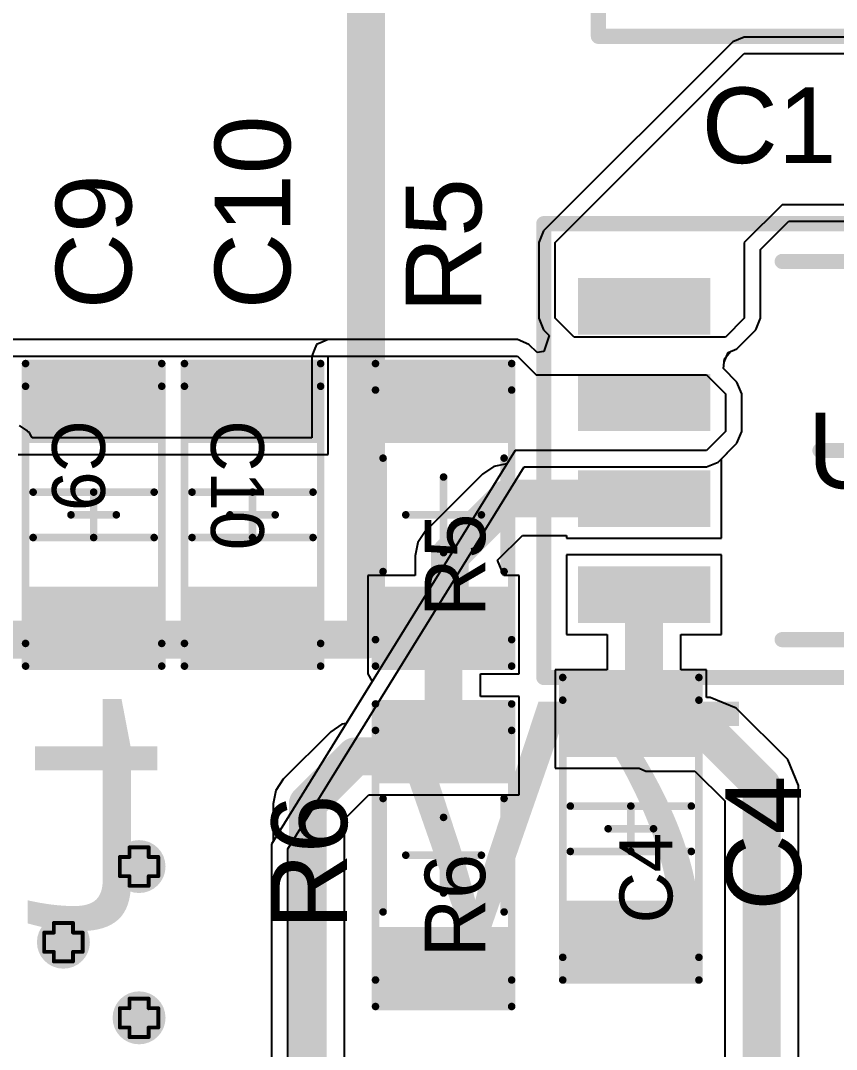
# Model space of a CAD drawing. Header units: millimetres. Extents: x -4.8 to 40.4, y -21.4 to 50.4.
# Drawn here: x 13.43 to 24.22, y 7.58 to 21.18 of the extents above; entities that cross this region are included whole.
import ezdxf

# ---------------------------------------------------------------- set-up
doc = ezdxf.new("R2010")
doc.units = ezdxf.units.MM
for name, color, linetype in [('BottomLayer', 5, 'Continuous'), ('BottomOverlay', 54, 'Continuous'), ('DrillDrawing', 1, 'Continuous'), ('Mechanical2', 216, 'Continuous'), ('Mechanical4', 56, 'Continuous'), ('Mechanical6', 56, 'Continuous'), ('TopLayer', 1, 'Continuous'), ('TopOverlay', 2, 'Continuous'), ('TopPaste', 8, 'Continuous'), ('TopSolder', 216, 'Continuous'), ('ViaHoleLayer', 16, 'Continuous')]:
    doc.layers.add(name, color=color, linetype=linetype)
doc.styles.add('Arial', font='arial.ttf', dxfattribs={"height": 0.2})
doc.styles.add('Consolas', font='consola.ttf', dxfattribs={"height": 0.2})

# ---------------------------------------------------------------- blocks, each defined once
blk = doc.blocks.new('SOIC8_PAD_7')
at = {"layer": 'TopLayer'}
for points in [[(-3.65, 1.58), (-3.65, 2.23), (-2, 2.23), (-2, 1.58)], [(-3.65, 0.31), (-3.65, 0.96), (-2, 0.96), (-2, 0.31)], [(-3.65, -0.96), (-3.65, -0.31), (-2, -0.31), (-2, -0.96)], [(-3.65, -2.23), (-3.65, -1.58), (-2, -1.58), (-2, -2.23)]]:
    blk.add_hatch(color=1, dxfattribs=at).paths.add_polyline_path(points)
at = {"layer": 'TopPaste'}
for points in [[(-3.65, 1.58), (-3.65, 2.23), (-2, 2.23), (-2, 1.58)], [(-3.65, 0.31), (-3.65, 0.96), (-2, 0.96), (-2, 0.31)], [(-3.65, -0.96), (-3.65, -0.31), (-2, -0.31), (-2, -0.96)], [(-3.65, -2.23), (-3.65, -1.58), (-2, -1.58), (-2, -2.23)]]:
    blk.add_hatch(color=8, dxfattribs=at).paths.add_polyline_path(points)
at = {"layer": 'TopSolder'}
for points in [[(-3.7, 1.53), (-3.7, 2.28), (-1.95, 2.28), (-1.95, 1.53)], [(-3.7, 0.26), (-3.7, 1.01), (-1.95, 1.01), (-1.95, 0.26)], [(-3.7, -1.01), (-3.7, -0.26), (-1.95, -0.26), (-1.95, -1.01)], [(-3.7, -2.28), (-3.7, -1.53), (-1.95, -1.53), (-1.95, -2.28)]]:
    blk.add_hatch(color=216, dxfattribs=at).paths.add_polyline_path(points)
at = {"layer": 'Mechanical2', "const_width": 0.2}
for points in [[(-4.15, 3), (4.15, 3)], [(-4.15, -3), (-4.15, 3)], [(-4.15, -3), (4.15, -3)]]:
    blk.add_lwpolyline(points, dxfattribs=at)
at = {"layer": 'Mechanical2', "const_width": 0.1}
for points in [[(-4.2, 3, 1), (-4.1, 3, 1)], [(-4.2, 3, 1), (-4.1, 3, 1)], [(-4.2, -3, 1), (-4.1, -3, 1)], [(-4.2, -3, 1), (-4.1, -3, 1)]]:
    blk.add_lwpolyline(points, format="xyb", close=True, dxfattribs=at)
at = {"layer": 'Mechanical4', "const_width": 0.2}
for points in [[(-4.15, 3), (4.15, 3)], [(-4.15, -3), (-4.15, 3)], [(-0.5, 0), (0.5, 0)], [(-4.15, -3), (4.15, -3)]]:
    blk.add_lwpolyline(points, dxfattribs=at)
at = {"layer": 'Mechanical4', "const_width": 0.1}
for points in [[(-4.2, 3, 1), (-4.1, 3, 1)], [(-4.2, 3, 1), (-4.1, 3, 1)], [(-0.55, 0, 1), (-0.45, 0, 1)], [(-4.2, -3, 1), (-4.1, -3, 1)], [(-4.2, -3, 1), (-4.1, -3, 1)]]:
    blk.add_lwpolyline(points, format="xyb", close=True, dxfattribs=at)
at = {"layer": 'Mechanical6', "const_width": 0.2}
for points in [[(-4.15, 3), (4.15, 3)], [(-4.15, -3), (-4.15, 3)], [(-4.15, -3), (4.15, -3)]]:
    blk.add_lwpolyline(points, dxfattribs=at)
at = {"layer": 'Mechanical6', "const_width": 0.1}
for points in [[(-4.2, 3, 1), (-4.1, 3, 1)], [(-4.2, 3, 1), (-4.1, 3, 1)], [(-4.2, -3, 1), (-4.1, -3, 1)], [(-4.2, -3, 1), (-4.1, -3, 1)]]:
    blk.add_lwpolyline(points, format="xyb", close=True, dxfattribs=at)
at = {"layer": 'TopOverlay', "const_width": 0.2}
for points in [[(-1, 2.5), (1, 2.5)], [(-1, -2.5), (1, -2.5)]]:
    blk.add_lwpolyline(points, dxfattribs=at)
at = {"layer": 'TopOverlay', "const_width": 0.1}
for points in [[(-1.05, 2.5, 1), (-0.95, 2.5, 1)], [(-1.05, -2.5, 1), (-0.95, -2.5, 1)]]:
    blk.add_lwpolyline(points, format="xyb", close=True, dxfattribs=at)
blk = doc.blocks.new('RES_1206_8')
at = {"layer": 'TopLayer'}
for points in [[(-1.9, -0.8), (-1.9, 0.8), (-1, 0.8), (-1, -0.8)], [(1, -0.8), (1, 0.8), (1.9, 0.8), (1.9, -0.8)]]:
    blk.add_hatch(color=1, dxfattribs=at).paths.add_polyline_path(points)
at = {"layer": 'TopPaste'}
for points in [[(-1.9, -0.8), (-1.9, 0.8), (-1, 0.8), (-1, -0.8)], [(1, -0.8), (1, 0.8), (1.9, 0.8), (1.9, -0.8)]]:
    blk.add_hatch(color=8, dxfattribs=at).paths.add_polyline_path(points)
at = {"layer": 'TopSolder'}
for points in [[(-1.95, -0.85), (-1.95, 0.85), (-0.95, 0.85), (-0.95, -0.85)], [(0.95, -0.85), (0.95, 0.85), (1.95, 0.85), (1.95, -0.85)]]:
    blk.add_hatch(color=216, dxfattribs=at).paths.add_polyline_path(points)
at = {"layer": 'Mechanical2', "const_width": 0.1}
for points in [[(-1.65, 0.9), (-1.65, -0.9)], [(-1.65, 0.9), (1.65, 0.9)], [(1.65, 0.9), (1.65, -0.9)], [(-1.65, -0.9), (1.65, -0.9)]]:
    blk.add_lwpolyline(points, dxfattribs=at)
at = {"layer": 'Mechanical2', "const_width": 0.05}
for points in [[(-1.675, 0.9, 1), (-1.625, 0.9, 1)], [(-1.675, 0.9, 1), (-1.625, 0.9, 1)], [(1.625, 0.9, 1), (1.675, 0.9, 1)], [(1.625, 0.9, 1), (1.675, 0.9, 1)], [(-1.675, -0.9, 1), (-1.625, -0.9, 1)], [(-1.675, -0.9, 1), (-1.625, -0.9, 1)], [(1.625, -0.9, 1), (1.675, -0.9, 1)], [(1.625, -0.9, 1), (1.675, -0.9, 1)]]:
    blk.add_lwpolyline(points, format="xyb", close=True, dxfattribs=at)
at = {"layer": 'Mechanical4', "const_width": 0.1}
for points in [[(-2, 0.9), (2, 0.9)], [(-2, 0.9), (-2, -0.9)], [(2, 0.9), (2, -0.9)], [(0, 0.5), (0, -0.5)], [(-0.5, 0), (0.5, 0)], [(-2, -0.9), (2, -0.9)]]:
    blk.add_lwpolyline(points, dxfattribs=at)
at = {"layer": 'Mechanical4', "const_width": 0.05}
for points in [[(-2.025, 0.9, 1), (-1.975, 0.9, 1)], [(-2.025, 0.9, 1), (-1.975, 0.9, 1)], [(1.975, 0.9, 1), (2.025, 0.9, 1)], [(1.975, 0.9, 1), (2.025, 0.9, 1)], [(-0.025, 0.5, 1), (0.025, 0.5, 1)], [(-0.525, 0, 1), (-0.475, 0, 1)], [(0.475, 0, 1), (0.525, 0, 1)], [(-0.025, -0.5, 1), (0.025, -0.5, 1)], [(-2.025, -0.9, 1), (-1.975, -0.9, 1)], [(-2.025, -0.9, 1), (-1.975, -0.9, 1)], [(1.975, -0.9, 1), (2.025, -0.9, 1)], [(1.975, -0.9, 1), (2.025, -0.9, 1)]]:
    blk.add_lwpolyline(points, format="xyb", close=True, dxfattribs=at)
at = {"layer": 'Mechanical6', "const_width": 0.1}
for points in [[(-2, 0.9), (-2, -0.9)], [(-2, 0.9), (2, 0.9)], [(-2, 0.9), (2, 0.9)], [(-2, 0.9), (-2, -0.9)], [(2, 0.9), (2, -0.9)], [(2, 0.9), (2, -0.9)], [(-2, -0.9), (2, -0.9)], [(-2, -0.9), (2, -0.9)]]:
    blk.add_lwpolyline(points, dxfattribs=at)
at = {"layer": 'Mechanical6', "const_width": 0.05}
for points in [[(-2.025, 0.9, 1), (-1.975, 0.9, 1)], [(-2.025, 0.9, 1), (-1.975, 0.9, 1)], [(-2.025, 0.9, 1), (-1.975, 0.9, 1)], [(-2.025, 0.9, 1), (-1.975, 0.9, 1)], [(1.975, 0.9, 1), (2.025, 0.9, 1)], [(1.975, 0.9, 1), (2.025, 0.9, 1)], [(1.975, 0.9, 1), (2.025, 0.9, 1)], [(1.975, 0.9, 1), (2.025, 0.9, 1)], [(-2.025, -0.9, 1), (-1.975, -0.9, 1)], [(-2.025, -0.9, 1), (-1.975, -0.9, 1)], [(-2.025, -0.9, 1), (-1.975, -0.9, 1)], [(-2.025, -0.9, 1), (-1.975, -0.9, 1)], [(1.975, -0.9, 1), (2.025, -0.9, 1)], [(1.975, -0.9, 1), (2.025, -0.9, 1)], [(1.975, -0.9, 1), (2.025, -0.9, 1)], [(1.975, -0.9, 1), (2.025, -0.9, 1)]]:
    blk.add_lwpolyline(points, format="xyb", close=True, dxfattribs=at)
at = {"layer": 'TopOverlay', "const_width": 0.1}
for points in [[(-0.75, 0.8), (0.75, 0.8)], [(-0.75, -0.8), (0.75, -0.8)]]:
    blk.add_lwpolyline(points, dxfattribs=at)
at = {"layer": 'TopOverlay', "const_width": 0.05}
for points in [[(-0.775, 0.8, 1), (-0.725, 0.8, 1)], [(0.725, 0.8, 1), (0.775, 0.8, 1)], [(-0.775, -0.8, 1), (-0.725, -0.8, 1)], [(0.725, -0.8, 1), (0.775, -0.8, 1)]]:
    blk.add_lwpolyline(points, format="xyb", close=True, dxfattribs=at)
at = {"layer": 'Mechanical6'}
blk.add_text('R6', height=0.8, dxfattribs=at).set_placement((-1.35, -0.55))
blk = doc.blocks.new('RES_1206_9')
at = {"layer": 'TopLayer'}
for points in [[(-1.9, -0.8), (-1.9, 0.8), (-1, 0.8), (-1, -0.8)], [(1, -0.8), (1, 0.8), (1.9, 0.8), (1.9, -0.8)]]:
    blk.add_hatch(color=1, dxfattribs=at).paths.add_polyline_path(points)
at = {"layer": 'TopPaste'}
for points in [[(-1.9, -0.8), (-1.9, 0.8), (-1, 0.8), (-1, -0.8)], [(1, -0.8), (1, 0.8), (1.9, 0.8), (1.9, -0.8)]]:
    blk.add_hatch(color=8, dxfattribs=at).paths.add_polyline_path(points)
at = {"layer": 'TopSolder'}
for points in [[(-1.95, -0.85), (-1.95, 0.85), (-0.95, 0.85), (-0.95, -0.85)], [(0.95, -0.85), (0.95, 0.85), (1.95, 0.85), (1.95, -0.85)]]:
    blk.add_hatch(color=216, dxfattribs=at).paths.add_polyline_path(points)
at = {"layer": 'Mechanical2', "const_width": 0.1}
for points in [[(-1.65, 0.9), (-1.65, -0.9)], [(-1.65, 0.9), (1.65, 0.9)], [(1.65, 0.9), (1.65, -0.9)], [(-1.65, -0.9), (1.65, -0.9)]]:
    blk.add_lwpolyline(points, dxfattribs=at)
at = {"layer": 'Mechanical2', "const_width": 0.05}
for points in [[(-1.675, 0.9, 1), (-1.625, 0.9, 1)], [(-1.675, 0.9, 1), (-1.625, 0.9, 1)], [(1.625, 0.9, 1), (1.675, 0.9, 1)], [(1.625, 0.9, 1), (1.675, 0.9, 1)], [(-1.675, -0.9, 1), (-1.625, -0.9, 1)], [(-1.675, -0.9, 1), (-1.625, -0.9, 1)], [(1.625, -0.9, 1), (1.675, -0.9, 1)], [(1.625, -0.9, 1), (1.675, -0.9, 1)]]:
    blk.add_lwpolyline(points, format="xyb", close=True, dxfattribs=at)
at = {"layer": 'Mechanical4', "const_width": 0.1}
for points in [[(-2, 0.9), (2, 0.9)], [(-2, 0.9), (-2, -0.9)], [(2, 0.9), (2, -0.9)], [(0, 0.5), (0, -0.5)], [(-0.5, 0), (0.5, 0)], [(-2, -0.9), (2, -0.9)]]:
    blk.add_lwpolyline(points, dxfattribs=at)
at = {"layer": 'Mechanical4', "const_width": 0.05}
for points in [[(-2.025, 0.9, 1), (-1.975, 0.9, 1)], [(-2.025, 0.9, 1), (-1.975, 0.9, 1)], [(1.975, 0.9, 1), (2.025, 0.9, 1)], [(1.975, 0.9, 1), (2.025, 0.9, 1)], [(-0.025, 0.5, 1), (0.025, 0.5, 1)], [(-0.525, 0, 1), (-0.475, 0, 1)], [(0.475, 0, 1), (0.525, 0, 1)], [(-0.025, -0.5, 1), (0.025, -0.5, 1)], [(-2.025, -0.9, 1), (-1.975, -0.9, 1)], [(-2.025, -0.9, 1), (-1.975, -0.9, 1)], [(1.975, -0.9, 1), (2.025, -0.9, 1)], [(1.975, -0.9, 1), (2.025, -0.9, 1)]]:
    blk.add_lwpolyline(points, format="xyb", close=True, dxfattribs=at)
at = {"layer": 'Mechanical6', "const_width": 0.1}
for points in [[(-2, 0.9), (-2, -0.9)], [(-2, 0.9), (2, 0.9)], [(-2, 0.9), (2, 0.9)], [(-2, 0.9), (-2, -0.9)], [(2, 0.9), (2, -0.9)], [(2, 0.9), (2, -0.9)], [(-2, -0.9), (2, -0.9)], [(-2, -0.9), (2, -0.9)]]:
    blk.add_lwpolyline(points, dxfattribs=at)
at = {"layer": 'Mechanical6', "const_width": 0.05}
for points in [[(-2.025, 0.9, 1), (-1.975, 0.9, 1)], [(-2.025, 0.9, 1), (-1.975, 0.9, 1)], [(-2.025, 0.9, 1), (-1.975, 0.9, 1)], [(-2.025, 0.9, 1), (-1.975, 0.9, 1)], [(1.975, 0.9, 1), (2.025, 0.9, 1)], [(1.975, 0.9, 1), (2.025, 0.9, 1)], [(1.975, 0.9, 1), (2.025, 0.9, 1)], [(1.975, 0.9, 1), (2.025, 0.9, 1)], [(-2.025, -0.9, 1), (-1.975, -0.9, 1)], [(-2.025, -0.9, 1), (-1.975, -0.9, 1)], [(-2.025, -0.9, 1), (-1.975, -0.9, 1)], [(-2.025, -0.9, 1), (-1.975, -0.9, 1)], [(1.975, -0.9, 1), (2.025, -0.9, 1)], [(1.975, -0.9, 1), (2.025, -0.9, 1)], [(1.975, -0.9, 1), (2.025, -0.9, 1)], [(1.975, -0.9, 1), (2.025, -0.9, 1)]]:
    blk.add_lwpolyline(points, format="xyb", close=True, dxfattribs=at)
at = {"layer": 'TopOverlay', "const_width": 0.1}
for points in [[(-0.75, 0.8), (0.75, 0.8)], [(-0.75, -0.8), (0.75, -0.8)]]:
    blk.add_lwpolyline(points, dxfattribs=at)
at = {"layer": 'TopOverlay', "const_width": 0.05}
for points in [[(-0.775, 0.8, 1), (-0.725, 0.8, 1)], [(0.725, 0.8, 1), (0.775, 0.8, 1)], [(-0.775, -0.8, 1), (-0.725, -0.8, 1)], [(0.725, -0.8, 1), (0.775, -0.8, 1)]]:
    blk.add_lwpolyline(points, format="xyb", close=True, dxfattribs=at)
at = {"layer": 'Mechanical6'}
blk.add_text('R5', height=0.8, dxfattribs=at).set_placement((-1.35, -0.55))
blk = doc.blocks.new('SMA_17')
at = {"layer": 'TopLayer'}
for points in [[(-3.25, 0.85), (-0.75, 0.85), (-0.75, -0.85), (-3.25, -0.85)], [(0.75, 0.85), (3.25, 0.85), (3.25, -0.85), (0.75, -0.85)]]:
    blk.add_hatch(color=1, dxfattribs=at).paths.add_polyline_path(points)
at = {"layer": 'TopPaste'}
for points in [[(-3.25, 0.85), (-0.75, 0.85), (-0.75, -0.85), (-3.25, -0.85)], [(0.75, 0.85), (3.25, 0.85), (3.25, -0.85), (0.75, -0.85)]]:
    blk.add_hatch(color=8, dxfattribs=at).paths.add_polyline_path(points)
at = {"layer": 'TopSolder'}
for points in [[(-3.3, 0.9), (-0.7, 0.9), (-0.7, -0.9), (-3.3, -0.9)], [(0.7, 0.9), (3.3, 0.9), (3.3, -0.9), (0.7, -0.9)]]:
    blk.add_hatch(color=216, dxfattribs=at).paths.add_polyline_path(points)
at = {"layer": 'Mechanical2', "const_width": 0.2}
for points in [[(-3.429, -1.524), (-3.429, 1.524)], [(-3.429, 1.524), (3.429, 1.524)], [(3.429, -1.524), (3.429, 1.524)], [(-3.429, -1.524), (3.429, -1.524)]]:
    blk.add_lwpolyline(points, dxfattribs=at)
at = {"layer": 'Mechanical2', "const_width": 0.1}
for points in [[(-3.479, 1.524, 1), (-3.379, 1.524, 1)], [(-3.479, 1.524, 1), (-3.379, 1.524, 1)], [(3.379, 1.524, 1), (3.479, 1.524, 1)], [(3.379, 1.524, 1), (3.479, 1.524, 1)], [(-3.479, -1.524, 1), (-3.379, -1.524, 1)], [(-3.479, -1.524, 1), (-3.379, -1.524, 1)], [(3.379, -1.524, 1), (3.479, -1.524, 1)], [(3.379, -1.524, 1), (3.479, -1.524, 1)]]:
    blk.add_lwpolyline(points, format="xyb", close=True, dxfattribs=at)
at = {"layer": 'Mechanical4', "const_width": 0.2}
for points in [[(-3.429, -1.524), (-3.429, 1.524)], [(-3.429, 1.524), (3.429, 1.524)], [(3.429, -1.524), (3.429, 1.524)], [(0.007, 0.006), (0.007, 0.387)], [(-0.374, 0.006), (0.007, 0.006)], [(0, -0.381), (0, 0)], [(0.008, 0), (0.389, 0)], [(-3.429, -1.524), (3.429, -1.524)]]:
    blk.add_lwpolyline(points, dxfattribs=at)
at = {"layer": 'Mechanical4', "const_width": 0.1}
for points in [[(-3.479, 1.524, 1), (-3.379, 1.524, 1)], [(-3.479, 1.524, 1), (-3.379, 1.524, 1)], [(3.379, 1.524, 1), (3.479, 1.524, 1)], [(3.379, 1.524, 1), (3.479, 1.524, 1)], [(-0.043, 0.387, 1), (0.057, 0.387, 1)], [(-0.424, 0.006, 1), (-0.324, 0.006, 1)], [(-0.05, 0, 1), (0.05, 0, 1)], [(-0.043, 0.006, 1), (0.057, 0.006, 1)], [(-0.043, 0.006, 1), (0.057, 0.006, 1)], [(-0.042, 0, 1), (0.058, 0, 1)], [(0.339, 0, 1), (0.439, 0, 1)], [(-0.05, -0.381, 1), (0.05, -0.381, 1)], [(-3.479, -1.524, 1), (-3.379, -1.524, 1)], [(-3.479, -1.524, 1), (-3.379, -1.524, 1)], [(3.379, -1.524, 1), (3.479, -1.524, 1)], [(3.379, -1.524, 1), (3.479, -1.524, 1)]]:
    blk.add_lwpolyline(points, format="xyb", close=True, dxfattribs=at)
at = {"layer": 'Mechanical6', "const_width": 0.2}
for points in [[(-3.429, 1.524), (3.429, 1.524)], [(-3.429, -1.524), (-3.429, 1.524)], [(3.429, -1.524), (3.429, 1.524)], [(-3.429, -1.524), (3.429, -1.524)]]:
    blk.add_lwpolyline(points, dxfattribs=at)
at = {"layer": 'Mechanical6', "const_width": 0.1}
for points in [[(-3.479, 1.524, 1), (-3.379, 1.524, 1)], [(-3.479, 1.524, 1), (-3.379, 1.524, 1)], [(3.379, 1.524, 1), (3.479, 1.524, 1)], [(3.379, 1.524, 1), (3.479, 1.524, 1)], [(-3.479, -1.524, 1), (-3.379, -1.524, 1)], [(-3.479, -1.524, 1), (-3.379, -1.524, 1)], [(3.379, -1.524, 1), (3.479, -1.524, 1)], [(3.379, -1.524, 1), (3.479, -1.524, 1)]]:
    blk.add_lwpolyline(points, format="xyb", close=True, dxfattribs=at)
at = {"layer": 'TopOverlay', "const_width": 0.2}
for points in [[(3.937, -1.524), (3.937, 1.524)], [(3.937, 1.524), (4.191, 1.524)], [(3.937, 1.524), (4.064, 1.524)], [(4.064, -1.524), (4.064, 1.524)], [(4.191, -1.524), (4.191, 1.524)], [(3.937, -1.524), (4.191, -1.524)]]:
    blk.add_lwpolyline(points, dxfattribs=at)
at = {"layer": 'TopOverlay', "const_width": 0.1}
for points in [[(3.887, 1.524, 1), (3.987, 1.524, 1)], [(3.887, 1.524, 1), (3.987, 1.524, 1)], [(3.887, 1.524, 1), (3.987, 1.524, 1)], [(4.014, 1.524, 1), (4.114, 1.524, 1)], [(4.014, 1.524, 1), (4.114, 1.524, 1)], [(4.141, 1.524, 1), (4.241, 1.524, 1)], [(4.141, 1.524, 1), (4.241, 1.524, 1)], [(3.887, -1.524, 1), (3.987, -1.524, 1)], [(3.887, -1.524, 1), (3.987, -1.524, 1)], [(4.014, -1.524, 1), (4.114, -1.524, 1)], [(4.141, -1.524, 1), (4.241, -1.524, 1)], [(4.141, -1.524, 1), (4.241, -1.524, 1)]]:
    blk.add_lwpolyline(points, format="xyb", close=True, dxfattribs=at)
blk = doc.blocks.new('CAP_1206_20')
at = {"layer": 'TopLayer'}
for points in [[(-1, 0.8), (-1, -0.8), (-1.9, -0.8), (-1.9, 0.8)], [(1.9, 0.8), (1.9, -0.8), (1, -0.8), (1, 0.8)]]:
    blk.add_hatch(color=1, dxfattribs=at).paths.add_polyline_path(points)
at = {"layer": 'TopPaste'}
for points in [[(-1, 0.8), (-1, -0.8), (-1.9, -0.8), (-1.9, 0.8)], [(1.9, 0.8), (1.9, -0.8), (1, -0.8), (1, 0.8)]]:
    blk.add_hatch(color=8, dxfattribs=at).paths.add_polyline_path(points)
at = {"layer": 'TopSolder'}
for points in [[(-0.95, 0.85), (-0.95, -0.85), (-1.95, -0.85), (-1.95, 0.85)], [(1.95, 0.85), (1.95, -0.85), (0.95, -0.85), (0.95, 0.85)]]:
    blk.add_hatch(color=216, dxfattribs=at).paths.add_polyline_path(points)
at = {"layer": 'Mechanical2', "const_width": 0.1}
for points in [[(-1.7, -0.9), (-1.7, 0.9)], [(1.7, 0.9), (-1.7, 0.9)], [(1.7, -0.9), (1.7, 0.9)], [(1.7, -0.9), (-1.7, -0.9)]]:
    blk.add_lwpolyline(points, dxfattribs=at)
at = {"layer": 'Mechanical2', "const_width": 0.05}
for points in [[(-1.725, 0.9, 1), (-1.675, 0.9, 1)], [(-1.725, 0.9, 1), (-1.675, 0.9, 1)], [(1.675, 0.9, 1), (1.725, 0.9, 1)], [(1.675, 0.9, 1), (1.725, 0.9, 1)], [(-1.725, -0.9, 1), (-1.675, -0.9, 1)], [(-1.725, -0.9, 1), (-1.675, -0.9, 1)], [(1.675, -0.9, 1), (1.725, -0.9, 1)], [(1.675, -0.9, 1), (1.725, -0.9, 1)]]:
    blk.add_lwpolyline(points, format="xyb", close=True, dxfattribs=at)
at = {"layer": 'Mechanical4', "const_width": 0.1}
for points in [[(2, 0.9), (-2, 0.9)], [(-2, -0.9), (-2, 0.9)], [(2, -0.9), (2, 0.9)], [(0, -0.3), (0, 0.3)], [(0.3, 0), (-0.3, 0)], [(2, -0.9), (-2, -0.9)]]:
    blk.add_lwpolyline(points, dxfattribs=at)
at = {"layer": 'Mechanical4', "const_width": 0.05}
for points in [[(-2.025, 0.9, 1), (-1.975, 0.9, 1)], [(-2.025, 0.9, 1), (-1.975, 0.9, 1)], [(1.975, 0.9, 1), (2.025, 0.9, 1)], [(1.975, 0.9, 1), (2.025, 0.9, 1)], [(-0.025, 0.3, 1), (0.025, 0.3, 1)], [(-0.325, 0, 1), (-0.275, 0, 1)], [(0.275, 0, 1), (0.325, 0, 1)], [(-0.025, -0.3, 1), (0.025, -0.3, 1)], [(-2.025, -0.9, 1), (-1.975, -0.9, 1)], [(-2.025, -0.9, 1), (-1.975, -0.9, 1)], [(1.975, -0.9, 1), (2.025, -0.9, 1)], [(1.975, -0.9, 1), (2.025, -0.9, 1)]]:
    blk.add_lwpolyline(points, format="xyb", close=True, dxfattribs=at)
at = {"layer": 'Mechanical6', "const_width": 0.1}
for points in [[(2, 0.9), (-2, 0.9)], [(-2, -0.9), (-2, 0.9)], [(2, -0.9), (2, 0.9)], [(2, -0.9), (-2, -0.9)]]:
    blk.add_lwpolyline(points, dxfattribs=at)
at = {"layer": 'Mechanical6', "const_width": 0.05}
for points in [[(-2.025, 0.9, 1), (-1.975, 0.9, 1)], [(-2.025, 0.9, 1), (-1.975, 0.9, 1)], [(1.975, 0.9, 1), (2.025, 0.9, 1)], [(1.975, 0.9, 1), (2.025, 0.9, 1)], [(-2.025, -0.9, 1), (-1.975, -0.9, 1)], [(-2.025, -0.9, 1), (-1.975, -0.9, 1)], [(1.975, -0.9, 1), (2.025, -0.9, 1)], [(1.975, -0.9, 1), (2.025, -0.9, 1)]]:
    blk.add_lwpolyline(points, format="xyb", close=True, dxfattribs=at)
at = {"layer": 'TopOverlay', "const_width": 0.1}
for points in [[(-0.3, -0.8), (-0.3, 0.8)], [(0.3, -0.8), (0.3, 0.8)]]:
    blk.add_lwpolyline(points, dxfattribs=at)
at = {"layer": 'TopOverlay', "const_width": 0.05}
for points in [[(-0.325, 0.8, 1), (-0.275, 0.8, 1)], [(0.275, 0.8, 1), (0.325, 0.8, 1)], [(-0.325, -0.8, 1), (-0.275, -0.8, 1)], [(0.275, -0.8, 1), (0.325, -0.8, 1)]]:
    blk.add_lwpolyline(points, format="xyb", close=True, dxfattribs=at)
at = {"layer": 'Mechanical6'}
blk.add_text('C10', height=0.7, dxfattribs=at).set_placement((-1.25, -0.55))
blk = doc.blocks.new('CAP_1206_21')
at = {"layer": 'TopLayer'}
for points in [[(-1, 0.8), (-1, -0.8), (-1.9, -0.8), (-1.9, 0.8)], [(1.9, 0.8), (1.9, -0.8), (1, -0.8), (1, 0.8)]]:
    blk.add_hatch(color=1, dxfattribs=at).paths.add_polyline_path(points)
at = {"layer": 'TopPaste'}
for points in [[(-1, 0.8), (-1, -0.8), (-1.9, -0.8), (-1.9, 0.8)], [(1.9, 0.8), (1.9, -0.8), (1, -0.8), (1, 0.8)]]:
    blk.add_hatch(color=8, dxfattribs=at).paths.add_polyline_path(points)
at = {"layer": 'TopSolder'}
for points in [[(-0.95, 0.85), (-0.95, -0.85), (-1.95, -0.85), (-1.95, 0.85)], [(1.95, 0.85), (1.95, -0.85), (0.95, -0.85), (0.95, 0.85)]]:
    blk.add_hatch(color=216, dxfattribs=at).paths.add_polyline_path(points)
at = {"layer": 'Mechanical2', "const_width": 0.1}
for points in [[(-1.7, -0.9), (-1.7, 0.9)], [(1.7, 0.9), (-1.7, 0.9)], [(1.7, -0.9), (1.7, 0.9)], [(1.7, -0.9), (-1.7, -0.9)]]:
    blk.add_lwpolyline(points, dxfattribs=at)
at = {"layer": 'Mechanical2', "const_width": 0.05}
for points in [[(-1.725, 0.9, 1), (-1.675, 0.9, 1)], [(-1.725, 0.9, 1), (-1.675, 0.9, 1)], [(1.675, 0.9, 1), (1.725, 0.9, 1)], [(1.675, 0.9, 1), (1.725, 0.9, 1)], [(-1.725, -0.9, 1), (-1.675, -0.9, 1)], [(-1.725, -0.9, 1), (-1.675, -0.9, 1)], [(1.675, -0.9, 1), (1.725, -0.9, 1)], [(1.675, -0.9, 1), (1.725, -0.9, 1)]]:
    blk.add_lwpolyline(points, format="xyb", close=True, dxfattribs=at)
at = {"layer": 'Mechanical4', "const_width": 0.1}
for points in [[(2, 0.9), (-2, 0.9)], [(-2, -0.9), (-2, 0.9)], [(2, -0.9), (2, 0.9)], [(0, -0.3), (0, 0.3)], [(0.3, 0), (-0.3, 0)], [(2, -0.9), (-2, -0.9)]]:
    blk.add_lwpolyline(points, dxfattribs=at)
at = {"layer": 'Mechanical4', "const_width": 0.05}
for points in [[(-2.025, 0.9, 1), (-1.975, 0.9, 1)], [(-2.025, 0.9, 1), (-1.975, 0.9, 1)], [(1.975, 0.9, 1), (2.025, 0.9, 1)], [(1.975, 0.9, 1), (2.025, 0.9, 1)], [(-0.025, 0.3, 1), (0.025, 0.3, 1)], [(-0.325, 0, 1), (-0.275, 0, 1)], [(0.275, 0, 1), (0.325, 0, 1)], [(-0.025, -0.3, 1), (0.025, -0.3, 1)], [(-2.025, -0.9, 1), (-1.975, -0.9, 1)], [(-2.025, -0.9, 1), (-1.975, -0.9, 1)], [(1.975, -0.9, 1), (2.025, -0.9, 1)], [(1.975, -0.9, 1), (2.025, -0.9, 1)]]:
    blk.add_lwpolyline(points, format="xyb", close=True, dxfattribs=at)
at = {"layer": 'Mechanical6', "const_width": 0.1}
for points in [[(2, 0.9), (-2, 0.9)], [(-2, -0.9), (-2, 0.9)], [(2, -0.9), (2, 0.9)], [(2, -0.9), (-2, -0.9)]]:
    blk.add_lwpolyline(points, dxfattribs=at)
at = {"layer": 'Mechanical6', "const_width": 0.05}
for points in [[(-2.025, 0.9, 1), (-1.975, 0.9, 1)], [(-2.025, 0.9, 1), (-1.975, 0.9, 1)], [(1.975, 0.9, 1), (2.025, 0.9, 1)], [(1.975, 0.9, 1), (2.025, 0.9, 1)], [(-2.025, -0.9, 1), (-1.975, -0.9, 1)], [(-2.025, -0.9, 1), (-1.975, -0.9, 1)], [(1.975, -0.9, 1), (2.025, -0.9, 1)], [(1.975, -0.9, 1), (2.025, -0.9, 1)]]:
    blk.add_lwpolyline(points, format="xyb", close=True, dxfattribs=at)
at = {"layer": 'TopOverlay', "const_width": 0.1}
for points in [[(-0.3, -0.8), (-0.3, 0.8)], [(0.3, -0.8), (0.3, 0.8)]]:
    blk.add_lwpolyline(points, dxfattribs=at)
at = {"layer": 'TopOverlay', "const_width": 0.05}
for points in [[(-0.325, 0.8, 1), (-0.275, 0.8, 1)], [(0.275, 0.8, 1), (0.325, 0.8, 1)], [(-0.325, -0.8, 1), (-0.275, -0.8, 1)], [(0.275, -0.8, 1), (0.325, -0.8, 1)]]:
    blk.add_lwpolyline(points, format="xyb", close=True, dxfattribs=at)
at = {"layer": 'Mechanical6'}
blk.add_text('C9', height=0.7, dxfattribs=at).set_placement((-1.25, -0.55))
blk = doc.blocks.new('CAP_1206_26')
at = {"layer": 'TopLayer'}
for points in [[(-1, 0.8), (-1, -0.8), (-1.9, -0.8), (-1.9, 0.8)], [(1.9, 0.8), (1.9, -0.8), (1, -0.8), (1, 0.8)]]:
    blk.add_hatch(color=1, dxfattribs=at).paths.add_polyline_path(points)
at = {"layer": 'TopPaste'}
for points in [[(-1, 0.8), (-1, -0.8), (-1.9, -0.8), (-1.9, 0.8)], [(1.9, 0.8), (1.9, -0.8), (1, -0.8), (1, 0.8)]]:
    blk.add_hatch(color=8, dxfattribs=at).paths.add_polyline_path(points)
at = {"layer": 'TopSolder'}
for points in [[(-0.95, 0.85), (-0.95, -0.85), (-1.95, -0.85), (-1.95, 0.85)], [(1.95, 0.85), (1.95, -0.85), (0.95, -0.85), (0.95, 0.85)]]:
    blk.add_hatch(color=216, dxfattribs=at).paths.add_polyline_path(points)
at = {"layer": 'Mechanical2', "const_width": 0.1}
for points in [[(-1.7, 0.9), (-1.7, -0.9)], [(-1.7, 0.9), (1.7, 0.9)], [(1.7, 0.9), (1.7, -0.9)], [(-1.7, -0.9), (1.7, -0.9)]]:
    blk.add_lwpolyline(points, dxfattribs=at)
at = {"layer": 'Mechanical2', "const_width": 0.05}
for points in [[(-1.725, 0.9, 1), (-1.675, 0.9, 1)], [(-1.725, 0.9, 1), (-1.675, 0.9, 1)], [(1.675, 0.9, 1), (1.725, 0.9, 1)], [(1.675, 0.9, 1), (1.725, 0.9, 1)], [(-1.725, -0.9, 1), (-1.675, -0.9, 1)], [(-1.725, -0.9, 1), (-1.675, -0.9, 1)], [(1.675, -0.9, 1), (1.725, -0.9, 1)], [(1.675, -0.9, 1), (1.725, -0.9, 1)]]:
    blk.add_lwpolyline(points, format="xyb", close=True, dxfattribs=at)
at = {"layer": 'Mechanical4', "const_width": 0.1}
for points in [[(-2, 0.9), (2, 0.9)], [(-2, 0.9), (-2, -0.9)], [(2, 0.9), (2, -0.9)], [(0, 0.3), (0, -0.3)], [(-0.3, 0), (0.3, 0)], [(-2, -0.9), (2, -0.9)]]:
    blk.add_lwpolyline(points, dxfattribs=at)
at = {"layer": 'Mechanical4', "const_width": 0.05}
for points in [[(-2.025, 0.9, 1), (-1.975, 0.9, 1)], [(-2.025, 0.9, 1), (-1.975, 0.9, 1)], [(1.975, 0.9, 1), (2.025, 0.9, 1)], [(1.975, 0.9, 1), (2.025, 0.9, 1)], [(-0.025, 0.3, 1), (0.025, 0.3, 1)], [(-0.325, 0, 1), (-0.275, 0, 1)], [(0.275, 0, 1), (0.325, 0, 1)], [(-0.025, -0.3, 1), (0.025, -0.3, 1)], [(-2.025, -0.9, 1), (-1.975, -0.9, 1)], [(-2.025, -0.9, 1), (-1.975, -0.9, 1)], [(1.975, -0.9, 1), (2.025, -0.9, 1)], [(1.975, -0.9, 1), (2.025, -0.9, 1)]]:
    blk.add_lwpolyline(points, format="xyb", close=True, dxfattribs=at)
at = {"layer": 'Mechanical6', "const_width": 0.1}
for points in [[(-2, 0.9), (2, 0.9)], [(-2, 0.9), (-2, -0.9)], [(2, 0.9), (2, -0.9)], [(-2, -0.9), (2, -0.9)]]:
    blk.add_lwpolyline(points, dxfattribs=at)
at = {"layer": 'Mechanical6', "const_width": 0.05}
for points in [[(-2.025, 0.9, 1), (-1.975, 0.9, 1)], [(-2.025, 0.9, 1), (-1.975, 0.9, 1)], [(1.975, 0.9, 1), (2.025, 0.9, 1)], [(1.975, 0.9, 1), (2.025, 0.9, 1)], [(-2.025, -0.9, 1), (-1.975, -0.9, 1)], [(-2.025, -0.9, 1), (-1.975, -0.9, 1)], [(1.975, -0.9, 1), (2.025, -0.9, 1)], [(1.975, -0.9, 1), (2.025, -0.9, 1)]]:
    blk.add_lwpolyline(points, format="xyb", close=True, dxfattribs=at)
at = {"layer": 'TopOverlay', "const_width": 0.1}
for points in [[(-0.3, 0.8), (-0.3, -0.8)], [(0.3, 0.8), (0.3, -0.8)]]:
    blk.add_lwpolyline(points, dxfattribs=at)
at = {"layer": 'TopOverlay', "const_width": 0.05}
for points in [[(-0.325, 0.8, 1), (-0.275, 0.8, 1)], [(0.275, 0.8, 1), (0.325, 0.8, 1)], [(-0.325, -0.8, 1), (-0.275, -0.8, 1)], [(0.275, -0.8, 1), (0.325, -0.8, 1)]]:
    blk.add_lwpolyline(points, format="xyb", close=True, dxfattribs=at)
at = {"layer": 'Mechanical6'}
blk.add_text('C4', height=0.7, dxfattribs=at).set_placement((-1.25, -0.55))

msp = doc.modelspace()

# ---------------------------------------------------------------- hatches: boundary and pattern name
at = {"layer": 'BottomLayer'}
h = msp.add_hatch(color=5, dxfattribs=at)
edge = h.paths.add_edge_path()
edge.add_arc((15, 10), 0.35, 0, 360)
h = msp.add_hatch(color=5, dxfattribs=at)
edge = h.paths.add_edge_path()
edge.add_arc((14, 9), 0.35, 0, 360)
h = msp.add_hatch(color=5, dxfattribs=at)
edge = h.paths.add_edge_path()
edge.add_arc((15, 8), 0.35, 0, 360)
at = {"layer": 'TopLayer'}
h = msp.add_hatch(color=1, dxfattribs=at)
edge = h.paths.add_edge_path()
edge.add_arc((15, 10), 0.35, 0, 360)
h = msp.add_hatch(color=1, dxfattribs=at)
edge = h.paths.add_edge_path()
edge.add_arc((14, 9), 0.35, 0, 360)
h = msp.add_hatch(color=1, dxfattribs=at)
edge = h.paths.add_edge_path()
edge.add_arc((15, 8), 0.35, 0, 360)
at = {"layer": 'ViaHoleLayer'}
h = msp.add_hatch(color=16, dxfattribs=at)
edge = h.paths.add_edge_path()
edge.add_arc((15, 10), 0.2, 0, 360)
h = msp.add_hatch(color=16, dxfattribs=at)
edge = h.paths.add_edge_path()
edge.add_arc((14, 9), 0.2, 0, 360)
h = msp.add_hatch(color=16, dxfattribs=at)
edge = h.paths.add_edge_path()
edge.add_arc((15, 8), 0.2, 0, 360)

# ---------------------------------------------------------------- linework, layer by layer
at = {"layer": 'BottomLayer'}
for p, q in [((23, 20.966), (22.847, 20.903)), ((24.945, 20.966), (23, 20.966)), ((22.847, 20.903), (20.347, 18.403)), ((20.5, 18.25), (23, 20.75)), ((23, 20.75), (25.5, 20.75)), ((23.5, 18.75), (23, 18.25)), ((25.5, 18.75), (23.5, 18.75)), ((23.216, 18.16), (23.59, 18.534)), ((23.59, 18.534), (25.5, 18.534)), ((20.347, 18.403), (20.284, 18.25)), ((20.284, 18.25), (20.284, 17.25)), ((20.5, 17.25), (20.5, 18.25)), ((23, 18.25), (23, 17.25)), ((23.216, 17.25), (23.216, 18.16)), ((20.284, 17.25), (20.347, 17.097)), ((20.75, 17), (20.5, 17.25)), ((23, 17.25), (22.75, 17)), ((23.153, 17.097), (23.216, 17.25)), ((20.347, 17.097), (20.421, 17.023)), ((20.421, 17.023), (20.352, 16.809)), ((22.903, 16.847), (23.153, 17.097)), ((20, 16.966), (9.25, 16.966)), ((20.153, 16.903), (20, 16.966)), ((20.261, 16.795), (20.153, 16.903)), ((22.75, 17), (20.75, 17)), ((9.25, 16.75), (20, 16.75)), ((20, 16.75), (20.25, 16.5)), ((20.352, 16.809), (20.261, 16.795)), ((22.734, 16.667), (22.785, 16.798)), ((22.785, 16.798), (22.903, 16.847)), ((22.723, 16.584), (22.734, 16.667)), ((20.25, 16.5), (22.5, 16.5)), ((22.5, 16.5), (22.75, 16.25)), ((22.903, 16.403), (22.723, 16.584)), ((22.966, 16.25), (22.903, 16.403)), ((22.75, 16.25), (22.75, 15.75)), ((22.966, 15.75), (22.966, 16.25)), ((22.75, 15.75), (22.5, 15.5)), ((22.903, 15.597), (22.966, 15.75)), ((22.653, 15.347), (22.903, 15.597)), ((19.971, 15.5), (16.75, 10.296)), ((22.5, 15.5), (19.971, 15.5)), ((16.966, 10.234), (20.091, 15.284)), ((20.091, 15.284), (22.5, 15.284)), ((22.5, 15.284), (22.653, 15.347)), ((16.75, 10.296), (16.75, 6.035)), ((16.966, 6.035), (16.966, 10.234))]:
    msp.add_line(p, q, dxfattribs=at)
at = {"layer": 'BottomOverlay', "const_width": 0.5}
for points in [[(18, 13), (18, 39)], [(11, 13), (18, 13)]]:
    msp.add_lwpolyline(points, dxfattribs=at)
at = {"layer": 'BottomOverlay', "const_width": 0.25}
msp.add_lwpolyline([(17.875, 13, 1), (18.125, 13, 1)], format="xyb", close=True, dxfattribs=at)
msp.add_lwpolyline([(17.875, 13, 1), (18.125, 13, 1)], format="xyb", close=True, dxfattribs=at)
at = {"layer": 'DrillDrawing', "const_width": 0.0508}
for points in [[(14.873, 10.127), (14.873, 10.254)], [(14.873, 10.254), (15.127, 10.254)], [(15.127, 10.127), (15.127, 10.254)], [(14.746, 9.873), (14.746, 10.127)], [(14.746, 10.127), (14.873, 10.127)], [(15.127, 10.127), (15.254, 10.127)], [(15.254, 9.873), (15.254, 10.127)], [(14.746, 9.873), (14.873, 9.873)], [(14.873, 9.746), (14.873, 9.873)], [(15.127, 9.873), (15.254, 9.873)], [(15.127, 9.746), (15.127, 9.873)], [(14.873, 9.746), (15.127, 9.746)], [(13.873, 9.127), (13.873, 9.254)], [(13.873, 9.254), (14.127, 9.254)], [(14.127, 9.127), (14.127, 9.254)], [(13.746, 8.873), (13.746, 9.127)], [(13.746, 9.127), (13.873, 9.127)], [(14.127, 9.127), (14.254, 9.127)], [(14.254, 8.873), (14.254, 9.127)], [(13.746, 8.873), (13.873, 8.873)], [(13.873, 8.746), (13.873, 8.873)], [(14.127, 8.873), (14.254, 8.873)], [(14.127, 8.746), (14.127, 8.873)], [(13.873, 8.746), (14.127, 8.746)], [(14.873, 8.127), (14.873, 8.254)], [(14.873, 8.254), (15.127, 8.254)], [(15.127, 8.127), (15.127, 8.254)], [(14.746, 7.873), (14.746, 8.127)], [(14.746, 8.127), (14.873, 8.127)], [(15.127, 8.127), (15.254, 8.127)], [(15.254, 7.873), (15.254, 8.127)], [(14.746, 7.873), (14.873, 7.873)], [(14.873, 7.746), (14.873, 7.873)], [(15.127, 7.873), (15.254, 7.873)], [(15.127, 7.746), (15.127, 7.873)], [(14.873, 7.746), (15.127, 7.746)]]:
    msp.add_lwpolyline(points, dxfattribs=at)
at = {"layer": 'DrillDrawing', "const_width": 0.0254}
for points in [[(14.86, 10.254, 1), (14.886, 10.254, 1)], [(14.86, 10.254, 1), (14.886, 10.254, 1)], [(15.114, 10.254, 1), (15.14, 10.254, 1)], [(15.114, 10.254, 1), (15.14, 10.254, 1)], [(14.733, 10.127, 1), (14.759, 10.127, 1)], [(14.733, 10.127, 1), (14.759, 10.127, 1)], [(14.86, 10.127, 1), (14.886, 10.127, 1)], [(14.86, 10.127, 1), (14.886, 10.127, 1)], [(15.114, 10.127, 1), (15.14, 10.127, 1)], [(15.114, 10.127, 1), (15.14, 10.127, 1)], [(15.241, 10.127, 1), (15.267, 10.127, 1)], [(15.241, 10.127, 1), (15.267, 10.127, 1)], [(14.733, 9.873, 1), (14.759, 9.873, 1)], [(14.733, 9.873, 1), (14.759, 9.873, 1)], [(14.86, 9.873, 1), (14.886, 9.873, 1)], [(14.86, 9.873, 1), (14.886, 9.873, 1)], [(15.114, 9.873, 1), (15.14, 9.873, 1)], [(15.114, 9.873, 1), (15.14, 9.873, 1)], [(15.241, 9.873, 1), (15.267, 9.873, 1)], [(15.241, 9.873, 1), (15.267, 9.873, 1)], [(14.86, 9.746, 1), (14.886, 9.746, 1)], [(14.86, 9.746, 1), (14.886, 9.746, 1)], [(15.114, 9.746, 1), (15.14, 9.746, 1)], [(15.114, 9.746, 1), (15.14, 9.746, 1)], [(13.86, 9.254, 1), (13.886, 9.254, 1)], [(13.86, 9.254, 1), (13.886, 9.254, 1)], [(14.114, 9.254, 1), (14.14, 9.254, 1)], [(14.114, 9.254, 1), (14.14, 9.254, 1)], [(13.733, 9.127, 1), (13.759, 9.127, 1)], [(13.733, 9.127, 1), (13.759, 9.127, 1)], [(13.86, 9.127, 1), (13.886, 9.127, 1)], [(13.86, 9.127, 1), (13.886, 9.127, 1)], [(14.114, 9.127, 1), (14.14, 9.127, 1)], [(14.114, 9.127, 1), (14.14, 9.127, 1)], [(14.241, 9.127, 1), (14.267, 9.127, 1)], [(14.241, 9.127, 1), (14.267, 9.127, 1)], [(13.733, 8.873, 1), (13.759, 8.873, 1)], [(13.733, 8.873, 1), (13.759, 8.873, 1)], [(13.86, 8.873, 1), (13.886, 8.873, 1)], [(13.86, 8.873, 1), (13.886, 8.873, 1)], [(14.114, 8.873, 1), (14.14, 8.873, 1)], [(14.114, 8.873, 1), (14.14, 8.873, 1)], [(14.241, 8.873, 1), (14.267, 8.873, 1)], [(14.241, 8.873, 1), (14.267, 8.873, 1)], [(13.86, 8.746, 1), (13.886, 8.746, 1)], [(13.86, 8.746, 1), (13.886, 8.746, 1)], [(14.114, 8.746, 1), (14.14, 8.746, 1)], [(14.114, 8.746, 1), (14.14, 8.746, 1)], [(14.86, 8.254, 1), (14.886, 8.254, 1)], [(14.86, 8.254, 1), (14.886, 8.254, 1)], [(15.114, 8.254, 1), (15.14, 8.254, 1)], [(15.114, 8.254, 1), (15.14, 8.254, 1)], [(14.733, 8.127, 1), (14.759, 8.127, 1)], [(14.733, 8.127, 1), (14.759, 8.127, 1)], [(14.86, 8.127, 1), (14.886, 8.127, 1)], [(14.86, 8.127, 1), (14.886, 8.127, 1)], [(15.114, 8.127, 1), (15.14, 8.127, 1)], [(15.114, 8.127, 1), (15.14, 8.127, 1)], [(15.241, 8.127, 1), (15.267, 8.127, 1)], [(15.241, 8.127, 1), (15.267, 8.127, 1)], [(14.733, 7.873, 1), (14.759, 7.873, 1)], [(14.733, 7.873, 1), (14.759, 7.873, 1)], [(14.86, 7.873, 1), (14.886, 7.873, 1)], [(14.86, 7.873, 1), (14.886, 7.873, 1)], [(15.114, 7.873, 1), (15.14, 7.873, 1)], [(15.114, 7.873, 1), (15.14, 7.873, 1)], [(15.241, 7.873, 1), (15.267, 7.873, 1)], [(15.241, 7.873, 1), (15.267, 7.873, 1)], [(14.86, 7.746, 1), (14.886, 7.746, 1)], [(14.86, 7.746, 1), (14.886, 7.746, 1)], [(15.114, 7.746, 1), (15.14, 7.746, 1)], [(15.114, 7.746, 1), (15.14, 7.746, 1)]]:
    msp.add_lwpolyline(points, format="xyb", close=True, dxfattribs=at)
at = {"layer": 'TopLayer'}
for p, q in [((23, 20.966), (22.847, 20.903)), ((24.945, 20.966), (23, 20.966)), ((22.847, 20.903), (20.347, 18.403)), ((20.5, 18.25), (23, 20.75)), ((23, 20.75), (25.5, 20.75)), ((23.5, 18.75), (23, 18.25)), ((25.5, 18.75), (23.5, 18.75)), ((23.216, 18.16), (23.59, 18.534)), ((23.59, 18.534), (25.5, 18.534)), ((20.347, 18.403), (20.284, 18.25)), ((20.284, 18.25), (20.284, 17.25)), ((20.5, 17.25), (20.5, 18.25)), ((23, 18.25), (23, 17.25)), ((23.216, 17.25), (23.216, 18.16)), ((20.284, 17.25), (20.347, 17.097)), ((20.75, 17), (20.5, 17.25)), ((23, 17.25), (22.75, 17)), ((23.153, 17.097), (23.216, 17.25)), ((20.347, 17.097), (20.421, 17.023)), ((20.421, 17.023), (20.352, 16.809)), ((22.903, 16.847), (23.153, 17.097)), ((17.347, 16.903), (17.316, 16.829)), ((17.421, 16.934), (17.347, 16.903)), ((17.347, 16.903), (17.347, 16.903)), ((17.347, 16.903), (17.347, 16.903)), ((17.5, 16.966), (17.421, 16.934)), ((17.627, 16.966), (17.5, 16.966)), ((20, 16.966), (17.627, 16.966)), ((17.627, 16.966), (17.627, 16.966)), ((17.627, 16.966), (17.627, 16.966)), ((20.153, 16.903), (20, 16.966)), ((20.261, 16.795), (20.153, 16.903)), ((22.75, 17), (20.75, 17)), ((17.316, 16.829), (17.284, 16.75)), ((17.284, 16.75), (17.284, 15.666)), ((17.5, 15.45), (17.5, 16.75)), ((17.5, 16.75), (17.627, 16.75)), ((17.627, 16.75), (20, 16.75)), ((20, 16.75), (20.25, 16.5)), ((20.352, 16.809), (20.261, 16.795)), ((22.74, 16.712), (22.817, 16.811)), ((22.817, 16.811), (22.903, 16.847)), ((22.723, 16.584), (22.74, 16.712)), ((20.25, 16.5), (22.5, 16.5)), ((22.5, 16.5), (22.75, 16.25)), ((22.903, 16.403), (22.723, 16.584)), ((22.966, 16.25), (22.903, 16.403)), ((22.75, 16.25), (22.75, 15.75)), ((22.966, 15.75), (22.966, 16.25)), ((13.518, 15.766), (13.418, 15.831)), ((13.531, 15.747), (13.518, 15.766)), ((13.553, 15.738), (13.531, 15.747)), ((13.577, 15.681), (13.553, 15.738)), ((13.586, 15.666), (13.577, 15.681)), ((15.373, 15.666), (13.586, 15.666)), ((15.4, 15.666), (15.373, 15.666)), ((15.373, 15.666), (15.373, 15.666)), ((15.373, 15.666), (15.373, 15.666)), ((15.5, 15.666), (15.4, 15.666)), ((15.527, 15.666), (15.5, 15.666)), ((17.284, 15.666), (15.527, 15.666)), ((15.527, 15.666), (15.527, 15.666)), ((15.527, 15.666), (15.527, 15.666)), ((22.75, 15.75), (22.5, 15.5)), ((22.903, 15.597), (22.966, 15.75)), ((22.7, 15.39), (22.832, 15.526)), ((22.832, 15.526), (22.903, 15.597)), ((13.4, 15.45), (15.373, 15.45)), ((15.373, 15.45), (15.4, 15.45)), ((15.4, 15.45), (15.5, 15.45)), ((15.5, 15.45), (15.527, 15.45)), ((15.527, 15.45), (17.5, 15.45)), ((19.971, 15.5), (19.861, 15.323)), ((22.5, 15.5), (19.971, 15.5)), ((22.7, 14.34), (22.7, 15.39)), ((22.7, 15.39), (22.7, 15.39)), ((22.7, 15.39), (22.7, 15.39)), ((19.689, 15.289), (19.541, 15.189)), ((19.861, 15.323), (19.689, 15.289)), ((19.541, 15.189), (18.783, 14.432)), ((18.783, 14.432), (18.683, 14.283)), ((18.683, 14.283), (18.648, 14.107)), ((19.739, 14.05), (20.067, 14.378)), ((20.067, 14.378), (20.65, 14.378)), ((20.65, 14.378), (20.65, 14.34)), ((20.65, 14.34), (22.7, 14.34)), ((18.648, 14.107), (18.648, 13.85)), ((19.822, 13.85), (19.739, 14.05)), ((22.7, 14.12), (20.65, 14.12)), ((20.65, 14.12), (20.65, 13.07)), ((22.7, 13.07), (22.7, 14.12)), ((18.648, 13.85), (18.025, 13.85)), ((18.025, 13.85), (18.025, 12.55)), ((20.025, 13.85), (19.822, 13.85)), ((20.025, 12.55), (20.025, 13.85)), ((20.65, 13.07), (21.188, 13.07)), ((21.188, 13.07), (21.188, 12.6)), ((22.162, 12.6), (22.162, 13.07)), ((22.162, 13.07), (22.7, 13.07)), ((18.025, 12.55), (18.025, 12.55)), ((18.025, 12.55), (18.082, 12.448)), ((19.512, 12.25), (19.512, 12.55)), ((19.512, 12.55), (20.025, 12.55)), ((21.188, 12.6), (20.5, 12.6)), ((20.5, 12.6), (20.5, 11.3)), ((22.5, 12.6), (22.162, 12.6)), ((22.5, 12.237), (22.5, 12.6)), ((18.082, 12.448), (17.738, 11.892)), ((20.025, 12.25), (19.512, 12.25)), ((20.025, 10.95), (20.025, 12.25)), ((22.55, 12.237), (22.5, 12.237)), ((22.894, 12.094), (22.55, 12.237)), ((23.574, 11.414), (22.894, 12.094)), ((17.682, 11.881), (17.533, 11.782)), ((17.738, 11.892), (17.682, 11.881)), ((17.533, 11.782), (16.906, 11.154)), ((20.5, 11.3), (21.61, 11.3)), ((21.61, 11.3), (21.7, 11.263)), ((23.717, 11.07), (23.574, 11.414)), ((16.906, 11.154), (16.806, 11.006)), ((21.7, 11.263), (22.348, 11.263)), ((22.348, 11.263), (22.743, 10.868)), ((23.717, 3.543), (23.717, 11.07)), ((16.806, 11.006), (16.771, 10.83)), ((17.717, 10.628), (18.039, 10.95)), ((18.039, 10.95), (20.025, 10.95)), ((16.771, 10.83), (16.771, 10.33)), ((22.743, 10.868), (22.743, 3.745)), ((17.717, 3.7), (17.717, 10.628)), ((16.771, 10.33), (16.75, 10.296)), ((16.75, 10.296), (16.75, 3.609))]:
    msp.add_line(p, q, dxfattribs=at)
at = {"layer": 'TopLayer', "const_width": 0.5}
for points in [[(19.107, 14.107), (19.865, 14.865)], [(19.865, 14.865), (21.675, 14.865)], [(19.107, 13.282), (19.107, 14.107)], [(21.675, 12.125), (21.675, 13.595)], [(19.025, 13.2), (19.107, 13.282)], [(19.025, 11.6), (19.025, 13.2)], [(21.5, 11.95), (21.7, 11.75)], [(21.7, 11.75), (22.55, 11.75)], [(22.55, 11.75), (23.23, 11.07)], [(18.882, 11.457), (19.025, 11.6)], [(17.23, 10.83), (17.857, 11.457)], [(17.857, 11.457), (18.882, 11.457)], [(23.23, 3.543), (23.23, 11.07)], [(17.23, 2.5), (17.23, 10.83)]]:
    msp.add_lwpolyline(points, dxfattribs=at)
at = {"layer": 'TopLayer', "const_width": 0.25}
for points in [[(19.74, 14.865, 1), (19.99, 14.865, 1)], [(19.74, 14.865, 1), (19.99, 14.865, 1)], [(21.55, 14.865, 1), (21.8, 14.865, 1)], [(18.982, 14.107, 1), (19.232, 14.107, 1)], [(18.982, 14.107, 1), (19.232, 14.107, 1)], [(21.55, 13.595, 1), (21.8, 13.595, 1)], [(18.982, 13.282, 1), (19.232, 13.282, 1)], [(18.982, 13.282, 1), (19.232, 13.282, 1)], [(18.9, 13.2, 1), (19.15, 13.2, 1)], [(18.9, 13.2, 1), (19.15, 13.2, 1)], [(21.55, 12.125, 1), (21.8, 12.125, 1)], [(21.375, 11.95, 1), (21.625, 11.95, 1)], [(21.575, 11.75, 1), (21.825, 11.75, 1)], [(21.575, 11.75, 1), (21.825, 11.75, 1)], [(22.425, 11.75, 1), (22.675, 11.75, 1)], [(22.425, 11.75, 1), (22.675, 11.75, 1)], [(18.9, 11.6, 1), (19.15, 11.6, 1)], [(18.9, 11.6, 1), (19.15, 11.6, 1)], [(17.732, 11.457, 1), (17.982, 11.457, 1)], [(17.732, 11.457, 1), (17.982, 11.457, 1)], [(18.757, 11.457, 1), (19.007, 11.457, 1)], [(18.757, 11.457, 1), (19.007, 11.457, 1)], [(23.105, 11.07, 1), (23.355, 11.07, 1)], [(23.105, 11.07, 1), (23.355, 11.07, 1)], [(17.105, 10.83, 1), (17.355, 10.83, 1)], [(17.105, 10.83, 1), (17.355, 10.83, 1)]]:
    msp.add_lwpolyline(points, format="xyb", close=True, dxfattribs=at)

# ---------------------------------------------------------------- block references
for name, p in [('SMA_17', (24.5, 22.5)), ('SOIC8_PAD_7', (24.5, 15.5))]:
    msp.add_blockref(name, p)
for name, p, rotation in [('CAP_1206_21', (14.4, 14.65), 270), ('CAP_1206_20', (16.5, 14.65), 270), ('RES_1206_9', (19.025, 14.65), 90), ('CAP_1206_26', (21.5, 10.5), 90), ('RES_1206_8', (19.025, 10.15), 90)]:
    msp.add_blockref(name, p, dxfattribs=dict(rotation=rotation))

# ---------------------------------------------------------------- texts
at = {"layer": 'BottomOverlay', "style": 'Consolas', "text_generation_flag": 2}
msp.add_text('7V to 25V', height=3, dxfattribs=at).set_placement((23.258, 9.182))
at = {"layer": 'TopOverlay', "style": 'Arial'}
for s, p in [('C1', (22.434, 19.3)), ('U1', (23.834, 15))]:
    msp.add_text(s, height=1, dxfattribs=at).set_placement(p)
for s, p in [('C10', (17, 17.367)), ('C9', (14.9, 17.367)), ('R5', (19.525, 17.317)), ('C4', (23.75, 9.417)), ('R6', (17.75, 9.167))]:
    msp.add_text(s, height=1, rotation=90, dxfattribs=at).set_placement(p)

doc.saveas('drawing.dxf')
